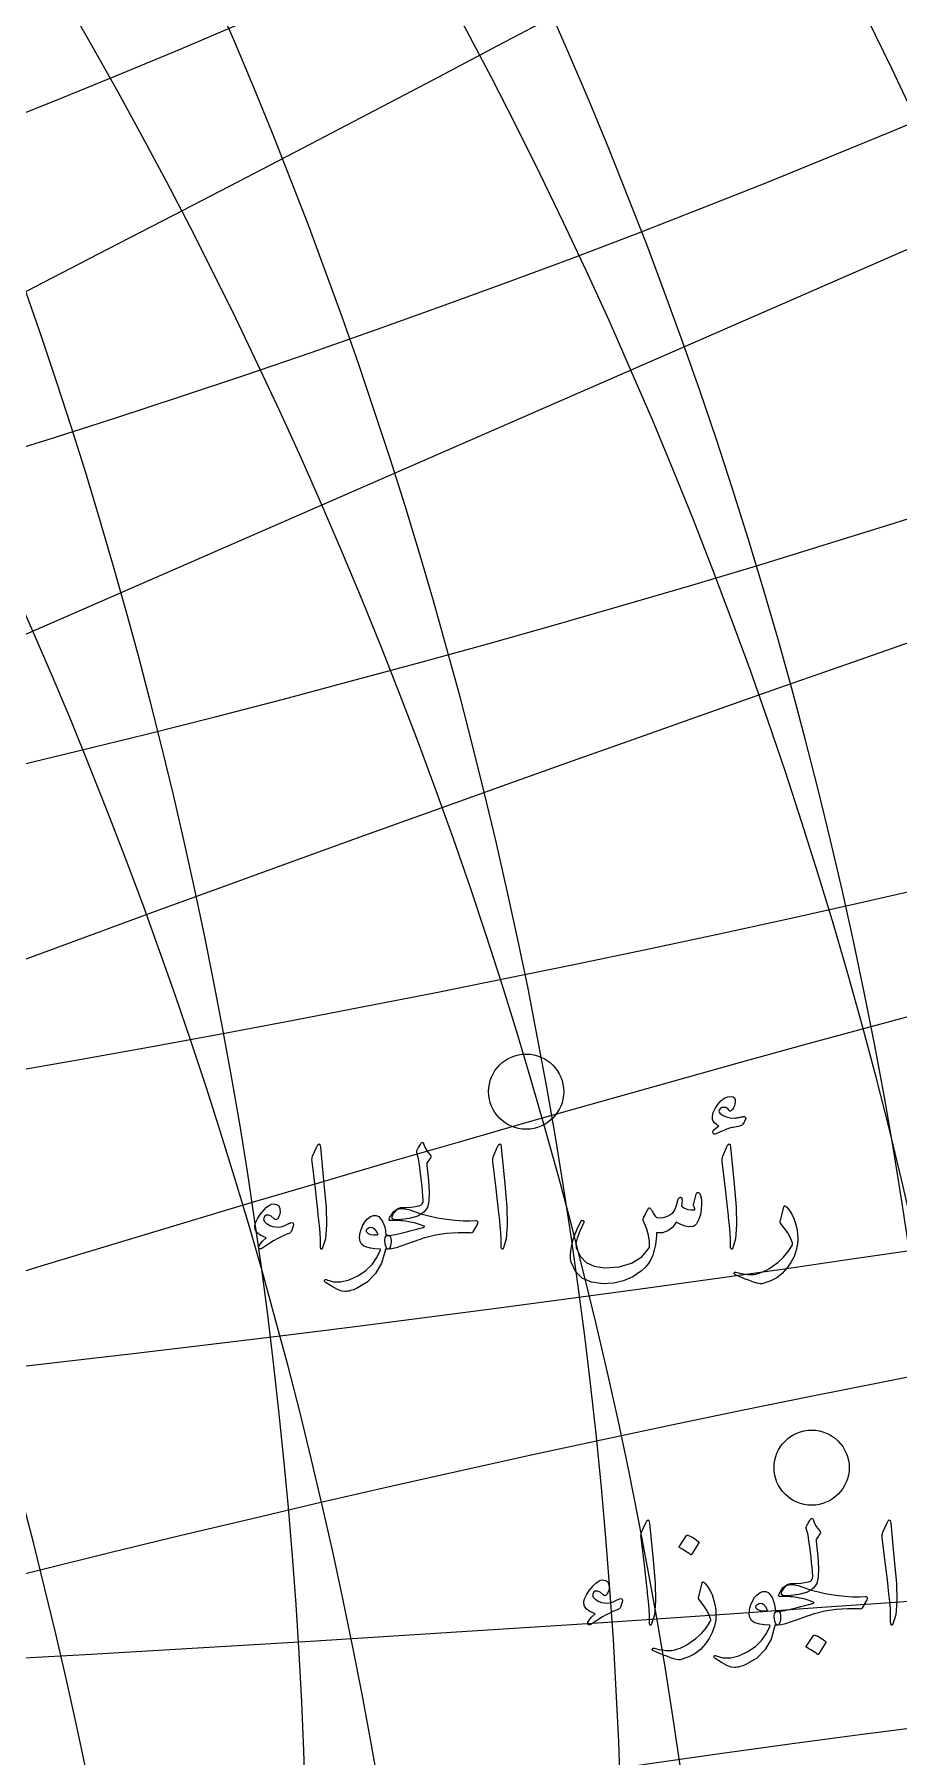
# Model space of a CAD drawing. Header units: millimetres. Extents: x -92 to 92, y -92 to 120.
# Drawn here: x 55.23 to 71.05, y 3.49 to 35.02 of the extents above; entities that cross this region are included whole.
import ezdxf

# ---------------------------------------------------------------- set-up
doc = ezdxf.new("R2010")
doc.units = ezdxf.units.MM
for name, color, linetype in [('ENGRAVE', 7, 'Continuous'), ('ENGRAVE_FINE', 8, 'Continuous'), ('TEXT', 5, 'Continuous')]:
    doc.layers.add(name, color=color, linetype=linetype)

msp = doc.modelspace()

# ---------------------------------------------------------------- linework, layer by layer
at = {"layer": 'ENGRAVE'}
msp.add_lwpolyline([(-78.8401, -34.4171), (78.8401, 34.4171)], dxfattribs=at)
for centre, radius in [((0, 0), 92.5), ((0, 0), 90.2338), ((0, 0), 86.025), ((0, 0), 86.025), ((64.2353, 15.6669), 0.6882), ((69.4619, 8.7821), 0.6882)]:
    msp.add_circle(centre, radius, dxfattribs=at)
for centre, radius, start, end in [((-31.3105, 0), 91.5459, 290, 70), ((-15.1685, 0), 87.3521, 280, 80), ((0, 133.8311), 102.5206, 230, 310), ((0, 172.05), 148.9997, 240, 300), ((0, 251.5203), 236.3517, 250, 290), ((0, 495.3982), 487.872, 260, 280)]:
    msp.add_arc(centre, radius, start, end, dxfattribs=at)
at = {"layer": 'ENGRAVE_FINE'}
msp.add_lwpolyline([(-78.8401, -34.4171), (78.8401, 34.4171)], dxfattribs=at)
for centre, radius, start, end in [((-23.0503, 0), 89.0596, 285, 75), ((-7.5262, 0), 86.3536, 275, 85), ((-6.8976, -3.0111), 86.3536, 298.583333, 108.583334), ((-13.9016, -6.0687), 87.3521, 303.583333, 103.583333), ((-21.1251, -9.222), 89.0596, 308.583333, 98.583333), ((-28.6955, -12.5268), 91.5459, 313.583333, 93.583333), ((-36.7638, -16.049), 94.9181, 318.583333, 88.583333), ((-81.4378, 186.5516), 184.4812, 268.583333, 318.583333), ((-100.6288, 230.5131), 236.3517, 273.583333, 313.583333), ((-132.9774, 304.6148), 321.0497, 278.583333, 308.583333), ((0, 149.98), 122.8564, 235, 305), ((-198.2001, 454.0221), 487.872, 283.583333, 303.583333), ((-394.8919, 904.5889), 983.2702, 288.5833333, 298.5833333), ((0, 203.5525), 184.4812, 245, 295), ((394.8919, -904.5889), 983.2702, 108.5833333, 118.5833333), ((0, 332.3751), 321.0497, 255, 285), ((198.2001, -454.0221), 487.872, 103.583333, 123.583333), ((132.9774, -304.6148), 321.0497, 98.583333, 128.583333), ((0, 987.0262), 983.2702, 265, 275), ((100.6288, -230.5131), 236.3517, 93.583333, 133.583333)]:
    msp.add_arc(centre, radius, start, end, dxfattribs=at)
at = {"layer": 'TEXT'}
for points in [[(68.1563, 15.0383), (68.1202, 15.0316), (68.0866, 15.0252), (68.0557, 15.0191), (68.0273, 15.0134), (68.0017, 15.0078), (67.9791, 15.0023), (67.9594, 14.9967), (67.9427, 14.9912), (67.9257, 14.9848), (67.9052, 14.9769), (67.8813, 14.9675), (67.8539, 14.9565), (67.823, 14.9437), (67.7886, 14.9291), (67.7508, 14.9125), (67.7096, 14.894), (67.6927, 14.8885), (67.6783, 14.8885), (67.6664, 14.894), (67.6568, 14.9051), (67.6511, 14.9324), (67.6672, 14.9641), (67.7052, 15.0004), (67.7651, 15.0411), (67.7193, 15.0671), (67.6846, 15.0952), (67.661, 15.1254), (67.6485, 15.1577), (67.6461, 15.2185), (67.661, 15.2846), (67.6933, 15.3559), (67.7429, 15.4324), (67.802, 15.5009), (67.8629, 15.5482), (67.9255, 15.5744), (67.9898, 15.5795), (68.0257, 15.5704), (68.0502, 15.5517), (68.0632, 15.5233), (68.0648, 15.4851), (68.0585, 15.4438), (68.0481, 15.406), (68.0335, 15.3717), (68.0148, 15.3408), (67.9961, 15.3191), (67.9787, 15.3096), (67.9628, 15.3122), (67.9482, 15.3269), (67.9316, 15.349), (67.9121, 15.3651), (67.8899, 15.3753), (67.865, 15.3797), (67.8388, 15.3797), (67.8157, 15.3741), (67.7958, 15.363), (67.7789, 15.3464), (67.7666, 15.3262), (67.763, 15.3075), (67.768, 15.2902), (67.7817, 15.2742), (67.833, 15.2362), (67.8955, 15.2083), (67.969, 15.1904), (68.0537, 15.1826), (68.061, 15.1829), (68.0693, 15.1837), (68.0784, 15.185), (68.0883, 15.1868), (68.0992, 15.189), (68.1109, 15.1913), (68.1235, 15.1938), (68.1369, 15.1965), (68.1515, 15.1992), (68.1647, 15.2017), (68.1765, 15.2041), (68.1869, 15.2062), (68.1961, 15.208), (68.2042, 15.2093), (68.2113, 15.2101), (68.2174, 15.2104), (68.2288, 15.2092), (68.2382, 15.2055), (68.2455, 15.1995), (68.2507, 15.191), (68.254, 15.1828), (68.2555, 15.175), (68.2554, 15.1675), (68.2535, 15.1604), (68.2266, 15.1101), (68.2014, 15.073), (68.178, 15.0491), (68.1563, 15.0383)], [(60.3947, 14.6443), (60.4212, 14.6956), (60.4425, 14.7137), (60.4587, 14.6984), (60.4696, 14.6498), (60.5334, 13.97), (60.5714, 13.5527), (60.5799, 13.2193), (60.5589, 12.9699), (60.5084, 12.8045), (60.4992, 12.7909), (60.4911, 12.7836), (60.484, 12.7826), (60.4779, 12.7878), (60.4731, 12.796), (60.4696, 12.8065), (60.4675, 12.8196), (60.4668, 12.835), (60.4668, 12.9552), (60.4613, 13.0827), (60.4502, 13.2174), (60.4335, 13.3595), (60.4299, 13.3966), (60.4189, 13.4968), (60.4007, 13.6602), (60.3752, 13.8867), (60.3142, 14.389), (60.3128, 14.4157), (60.3142, 14.4403), (60.3183, 14.4629), (60.3253, 14.4833)], [(62.351, 13.6786), (62.3449, 13.7584), (62.3375, 13.8423), (62.3289, 13.9304), (62.3191, 14.0227), (62.3079, 14.1195), (62.2952, 14.2211), (62.2809, 14.3276), (62.265, 14.4389), (62.2317, 14.5527), (62.2314, 14.5676), (62.2331, 14.5818), (62.2369, 14.5954), (62.2428, 14.6082), (62.2464, 14.6148), (62.2515, 14.6235), (62.2582, 14.6342), (62.2664, 14.6471), (62.276, 14.6622), (62.2869, 14.6797), (62.2989, 14.6996), (62.3122, 14.722), (62.3169, 14.7293), (62.3226, 14.7345), (62.3294, 14.7376), (62.3372, 14.7386), (62.3436, 14.7372), (62.349, 14.7331), (62.3533, 14.7261), (62.3566, 14.7164), (62.3757, 14.6618), (62.4024, 14.6089), (62.4367, 14.5577), (62.4787, 14.5083), (62.4893, 14.4944), (62.4933, 14.4806), (62.4907, 14.4667), (62.4815, 14.4528), (62.4232, 14.3723), (62.4185, 14.3625), (62.4156, 14.3494), (62.4143, 14.3333), (62.4149, 14.3141), (62.4457, 14.0425), (62.4579, 13.8243), (62.4513, 13.6595), (62.426, 13.5482), (62.3625, 13.4578), (62.2525, 13.3893), (62.0961, 13.3426), (61.8932, 13.3178), (61.8179, 13.322), (61.7808, 13.3456), (61.7818, 13.3886), (61.821, 13.451), (61.8279, 13.4593), (61.8345, 13.4673), (61.841, 13.4752), (61.8474, 13.4829), (61.8535, 13.4905), (61.8595, 13.4979), (61.8653, 13.5051), (61.871, 13.5121), (61.8848, 13.5254), (61.9015, 13.535), (61.9209, 13.5407), (61.9431, 13.5426), (62.0427, 13.5457), (62.1304, 13.5523), (62.2064, 13.5624), (62.2706, 13.5759), (62.3068, 13.5896), (62.3323, 13.6113), (62.347, 13.641), (62.351, 13.6786)], [(63.7052, 14.6443), (63.7318, 14.6956), (63.7531, 14.7137), (63.7692, 14.6984), (63.7802, 14.6498), (63.844, 13.97), (63.882, 13.5527), (63.8905, 13.2193), (63.8695, 12.9699), (63.819, 12.8045), (63.8098, 12.7909), (63.8017, 12.7836), (63.7946, 12.7826), (63.7885, 12.7878), (63.7836, 12.796), (63.7802, 12.8065), (63.7781, 12.8196), (63.7774, 12.835), (63.7774, 12.9552), (63.7718, 13.0827), (63.7607, 13.2174), (63.7441, 13.3595), (63.7404, 13.3966), (63.7295, 13.4968), (63.7113, 13.6602), (63.6858, 13.8867), (63.6248, 14.389), (63.6234, 14.4157), (63.6248, 14.4403), (63.6289, 14.4629), (63.6359, 14.4833)], [(67.9038, 14.6443), (67.9303, 14.6956), (67.9517, 14.7137), (67.9678, 14.6984), (67.9787, 14.6498), (68.0426, 13.97), (68.0805, 13.5527), (68.089, 13.2193), (68.0681, 12.9699), (68.0176, 12.8045), (68.0084, 12.7909), (68.0002, 12.7836), (67.9931, 12.7826), (67.9871, 12.7878), (67.9822, 12.796), (67.9787, 12.8065), (67.9767, 12.8196), (67.976, 12.835), (67.976, 12.9552), (67.9704, 13.0827), (67.9593, 13.2174), (67.9427, 13.3595), (67.939, 13.3966), (67.9281, 13.4968), (67.9099, 13.6602), (67.8844, 13.8867), (67.8233, 14.389), (67.8219, 14.4157), (67.8233, 14.4403), (67.8275, 14.4629), (67.8344, 14.4833)], [(59.9451, 13.1319), (59.9377, 13.1128), (59.9292, 13.0972), (59.9196, 13.0851), (59.909, 13.0764), (59.8561, 13.0563), (59.7998, 13.032), (59.7402, 13.0036), (59.6773, 12.971), (59.6112, 12.934), (59.5417, 12.8926), (59.4689, 12.8466), (59.3929, 12.7961), (59.3797, 12.7899), (59.3679, 12.7878), (59.3575, 12.7899), (59.3485, 12.7961), (59.3461, 12.7987), (59.3443, 12.801), (59.3433, 12.8029), (59.3429, 12.8045), (59.3417, 12.8346), (59.3631, 12.8752), (59.4069, 12.9262), (59.4734, 12.9876), (59.375, 13.0325), (59.3076, 13.084), (59.271, 13.1421), (59.2652, 13.2068), (59.2802, 13.267), (59.3138, 13.3366), (59.3662, 13.4155), (59.4373, 13.5038), (59.4839, 13.5511), (59.5268, 13.5849), (59.5658, 13.6052), (59.601, 13.612), (59.6621, 13.6023), (59.7037, 13.5731), (59.7259, 13.5246), (59.7287, 13.4566), (59.7254, 13.4313), (59.7183, 13.4052), (59.7073, 13.3785), (59.6926, 13.3511), (59.6768, 13.3305), (59.66, 13.3213), (59.6421, 13.3236), (59.6232, 13.3373), (59.5651, 13.3846), (59.5157, 13.4073), (59.4749, 13.4054), (59.4428, 13.3789), (59.4272, 13.3366), (59.4387, 13.2956), (59.4772, 13.2561), (59.5427, 13.2179), (59.593, 13.1989), (59.6468, 13.1888), (59.704, 13.1878), (59.7647, 13.1957), (59.7847, 13.2011), (59.8057, 13.2089), (59.8277, 13.2192), (59.8508, 13.2318), (59.8631, 13.2385), (59.875, 13.2446), (59.8867, 13.2503), (59.8979, 13.2554), (59.9087, 13.2598), (59.9187, 13.2634), (59.9281, 13.2661), (59.9368, 13.2679), (59.9585, 13.267), (59.9708, 13.2561), (59.9737, 13.2351), (59.9673, 13.2041)], [(67.3488, 13.7924), (67.3537, 13.8045), (67.3599, 13.8132), (67.3675, 13.8184), (67.3766, 13.8201), (67.3882, 13.8187), (67.3981, 13.8146), (67.4062, 13.8076), (67.4126, 13.7979), (67.4284, 13.7632), (67.4397, 13.7202), (67.4465, 13.6689), (67.4487, 13.6092), (67.4426, 13.5117), (67.4244, 13.4191), (67.3941, 13.3314), (67.3516, 13.2485), (67.337, 13.2285), (67.3211, 13.2131), (67.3037, 13.2022), (67.285, 13.1957), (67.2172, 13.1914), (67.1442, 13.2034), (67.0659, 13.2316), (66.9825, 13.2762), (66.9123, 13.18), (66.8292, 13.116), (66.7333, 13.0842), (66.6245, 13.0847), (66.621, 13.0262), (66.6159, 12.9699), (66.6092, 12.9159), (66.6009, 12.8641), (66.5911, 12.8143), (66.5798, 12.766), (66.5669, 12.7192), (66.5524, 12.674), (66.5187, 12.5925), (66.4733, 12.5172), (66.4161, 12.4482), (66.347, 12.3854), (66.1856, 12.2779), (66.0147, 12.2023), (65.8345, 12.1586), (65.645, 12.1468), (65.4315, 12.1758), (65.2627, 12.2515), (65.1387, 12.3742), (65.0594, 12.5436), (65.0487, 12.6047), (65.0469, 12.6768), (65.0542, 12.7601), (65.0705, 12.8544), (65.0967, 12.9578), (65.1337, 13.0653), (65.1814, 13.177), (65.2398, 13.2929), (65.2445, 13.3001), (65.2502, 13.3053), (65.257, 13.3085), (65.2648, 13.3095), (65.2726, 13.3088), (65.2794, 13.3067), (65.2851, 13.3033), (65.2898, 13.2984), (65.2929, 13.2913), (65.2939, 13.2838), (65.2929, 13.276), (65.2898, 13.2679), (65.2155, 13.1137), (65.1677, 12.9869), (65.1462, 12.8875), (65.151, 12.8156), (65.2211, 12.6569), (65.3314, 12.5415), (65.4819, 12.4696), (65.6727, 12.4409), (65.9395, 12.4579), (66.1653, 12.5256), (66.3502, 12.6439), (66.4941, 12.8128), (66.4936, 12.9241), (66.4754, 13.0417), (66.4395, 13.1656), (66.3859, 13.2956), (66.3791, 13.3088), (66.3755, 13.3206), (66.375, 13.331), (66.3776, 13.34), (66.3925, 13.371), (66.4067, 13.4), (66.4202, 13.4272), (66.4331, 13.4524), (66.4452, 13.4754), (66.4566, 13.4958), (66.4674, 13.5136), (66.4775, 13.5287), (66.4832, 13.5352), (66.4893, 13.5378), (66.4957, 13.5365), (66.5024, 13.5315), (66.5059, 13.5277), (66.5108, 13.5218), (66.517, 13.5138), (66.5246, 13.5038), (66.5333, 13.4916), (66.5427, 13.4774), (66.5527, 13.4611), (66.5635, 13.4427), (66.5853, 13.4073), (66.6037, 13.3817), (66.6186, 13.3657), (66.6301, 13.3595), (66.7022, 13.3534), (66.7744, 13.3657), (66.8465, 13.3964), (66.9187, 13.4455), (66.9449, 13.4781), (66.9707, 13.5315), (66.9962, 13.6057), (67.0214, 13.7008), (67.0238, 13.7098), (67.0283, 13.7174), (67.0349, 13.7237), (67.0436, 13.7285), (67.0517, 13.7317), (67.0595, 13.7327), (67.067, 13.7317), (67.0741, 13.7285), (67.0847, 13.7112), (67.0887, 13.6786), (67.0861, 13.6307), (67.0769, 13.5676), (67.1329, 13.5332), (67.1927, 13.5107), (67.2564, 13.4999), (67.3238, 13.501), (67.323, 13.5213), (67.3204, 13.5378), (67.316, 13.5504), (67.31, 13.5593), (67.303, 13.5676), (67.2989, 13.5759), (67.2975, 13.5842), (67.2989, 13.5926)], [(68.9555, 13.5593), (68.9571, 13.5643), (68.959, 13.5683), (68.9613, 13.5712), (68.9639, 13.5731), (68.9717, 13.5738), (68.9812, 13.5704), (68.9925, 13.5627), (69.0055, 13.5509), (69.0561, 13.4908), (69.0998, 13.4212), (69.1366, 13.3423), (69.1664, 13.254), (69.1897, 13.159), (69.2039, 13.0653), (69.2091, 12.973), (69.2053, 12.8822), (69.1807, 12.7625), (69.1401, 12.6477), (69.0835, 12.5377), (69.011, 12.4326), (68.9243, 12.3374), (68.8251, 12.2599), (68.7134, 12.2), (68.5892, 12.1579), (68.5559, 12.1508), (68.5226, 12.1489), (68.4893, 12.1522), (68.456, 12.1607), (68.3793, 12.1875), (68.31, 12.2123), (68.2482, 12.2353), (68.1938, 12.2564), (68.1471, 12.2756), (68.1081, 12.2928), (68.077, 12.3082), (68.0537, 12.3216), (68.0488, 12.3258), (68.0453, 12.3299), (68.0433, 12.3341), (68.0426, 12.3383), (68.0431, 12.3436), (68.0446, 12.3487), (68.0472, 12.3534), (68.0509, 12.3577), (68.0556, 12.361), (68.0613, 12.3625), (68.0681, 12.3624), (68.0759, 12.3605), (68.1234, 12.3477), (68.1688, 12.3372), (68.2122, 12.329), (68.2535, 12.323), (68.293, 12.3193), (68.3312, 12.3178), (68.3679, 12.3186), (68.4033, 12.3216), (68.4386, 12.3272), (68.4751, 12.3358), (68.5128, 12.3474), (68.5518, 12.3618), (68.5919, 12.3795), (68.6333, 12.4004), (68.6759, 12.4245), (68.7197, 12.452), (68.8426, 12.5405), (68.9479, 12.6366), (69.0355, 12.7403), (69.1054, 12.8516), (69.1099, 12.8607), (69.1123, 12.8711), (69.1127, 12.8829), (69.1109, 12.896), (69.0818, 12.9739), (69.036, 13.0605), (68.9736, 13.1557), (68.8945, 13.2596), (68.891, 13.2662), (68.8889, 13.272), (68.8882, 13.2773), (68.8889, 13.2818)], [(61.6517, 12.7545), (61.5867, 12.5261), (61.4776, 12.3348), (61.3245, 12.1806), (61.1273, 12.0635), (61.0997, 12.0517), (61.0725, 12.041), (61.0456, 12.0315), (61.019, 12.0233), (60.993, 12.0164), (60.9677, 12.0112), (60.9431, 12.0074), (60.9191, 12.0053), (60.8595, 12.0138), (60.7804, 12.0448), (60.6819, 12.0984), (60.5639, 12.1745), (60.5513, 12.1855), (60.5438, 12.196), (60.5416, 12.2063), (60.5445, 12.2162), (60.5511, 12.2238), (60.5598, 12.2273), (60.5705, 12.2266), (60.5834, 12.2217), (60.706, 12.182), (60.8435, 12.1822), (60.996, 12.2222), (61.1633, 12.3022), (61.3, 12.395), (61.4131, 12.5041), (61.5026, 12.6295), (61.5685, 12.7712), (61.568, 12.7762), (61.5664, 12.7802), (61.5638, 12.7831), (61.5602, 12.785), (61.4646, 12.7906), (61.3833, 12.8017), (61.3161, 12.8183), (61.2632, 12.8405), (61.2223, 12.8749), (61.1966, 12.9224), (61.1862, 12.9831), (61.1911, 13.057), (61.1926, 13.0668), (61.1946, 13.0768), (61.1968, 13.0869), (61.1994, 13.0972), (61.2024, 13.1079), (61.2057, 13.1191), (61.2093, 13.1308), (61.2133, 13.143), (61.2459, 13.2223), (61.2854, 13.288), (61.3319, 13.3402), (61.3853, 13.3789), (61.44, 13.4), (61.4901, 13.3997), (61.5357, 13.3778), (61.5768, 13.3345), (61.6127, 13.2741), (61.6399, 13.2041), (61.6585, 13.1243), (61.6684, 13.0348), (61.6738, 13.0349), (61.6791, 13.0351), (61.6843, 13.0356), (61.6892, 13.0362), (61.6941, 13.0368), (61.6993, 13.0372), (61.7045, 13.0375), (61.71, 13.0376), (61.7287, 13.0336), (61.7433, 13.0216), (61.7537, 13.0017), (61.76, 12.9737), (61.7626, 12.943), (61.762, 12.912), (61.7584, 12.8806), (61.7516, 12.8489), (61.7428, 12.8209), (61.7329, 12.801), (61.722, 12.789), (61.71, 12.785), (61.6573, 12.785), (61.6569, 12.78), (61.6559, 12.7732), (61.6542, 12.7647), (61.6517, 12.7545)], [(62.1707, 13.4788), (62.2373, 13.4535), (62.3066, 13.4302), (62.3788, 13.4091), (62.4537, 13.39), (62.5311, 13.3728), (62.6105, 13.3574), (62.692, 13.3437), (62.7756, 13.3317), (62.9371, 13.3125), (63.0802, 13.3019), (63.2049, 13.3), (63.3112, 13.3067), (63.3226, 13.3067), (63.332, 13.304), (63.3393, 13.2984), (63.3445, 13.2901), (63.3474, 13.2802), (63.348, 13.27), (63.346, 13.2594), (63.3417, 13.2485), (63.2585, 13.1014), (63.2503, 13.0896), (63.2397, 13.082), (63.2267, 13.0785), (63.2113, 13.0792), (62.9898, 13.083), (62.7777, 13.0695), (62.5749, 13.0386), (62.3816, 12.9904), (62.3708, 12.9875), (62.3524, 12.9817), (62.3264, 12.973), (62.2928, 12.9612), (62.2515, 12.9466), (62.2026, 12.929), (62.146, 12.9084), (62.0819, 12.8849), (61.9575, 12.8412), (61.8536, 12.81), (61.7702, 12.7913), (61.7072, 12.785), (61.6913, 12.7909), (61.6767, 12.8086), (61.6635, 12.8381), (61.6517, 12.8794), (61.645, 12.9463), (61.6524, 12.9945), (61.6741, 13.024), (61.71, 13.0348), (61.7646, 13.0403), (61.8425, 13.0542), (61.9436, 13.0764), (62.068, 13.1069), (62.1307, 13.1226), (62.1856, 13.1364), (62.2327, 13.1483), (62.2719, 13.1583), (62.3033, 13.1663), (62.3264, 13.1725), (62.3414, 13.1767), (62.3483, 13.1791), (62.3509, 13.1804), (62.3531, 13.1815), (62.355, 13.1825), (62.3566, 13.1832), (62.358, 13.1839), (62.3594, 13.1843), (62.3607, 13.1846), (62.3621, 13.1846), (62.3706, 13.1888), (62.3739, 13.193), (62.372, 13.1971), (62.3649, 13.2013), (62.3335, 13.2159), (62.3004, 13.2294), (62.2655, 13.2416), (62.2289, 13.2526), (62.1906, 13.2626), (62.1505, 13.2717), (62.1087, 13.2799), (62.0652, 13.2873), (62.0225, 13.2937), (61.9802, 13.2991), (61.9385, 13.3034), (61.8973, 13.3067), (61.857, 13.3088), (61.8179, 13.3095), (61.78, 13.3088), (61.7433, 13.3067), (61.7338, 13.308), (61.7274, 13.3116), (61.7241, 13.3177), (61.7239, 13.3262), (61.7286, 13.3413), (61.7343, 13.356), (61.7411, 13.3704), (61.7489, 13.3844), (61.7575, 13.3985), (61.7669, 13.4129), (61.777, 13.4276), (61.7877, 13.4427), (61.8113, 13.4713), (61.8349, 13.4934), (61.8585, 13.5088), (61.8821, 13.5176), (61.9417, 13.5256), (62.0097, 13.5218), (62.086, 13.5062), (62.1707, 13.4788)], [(61.5185, 13.0653), (61.4894, 13.1161), (61.4575, 13.152), (61.4228, 13.173), (61.3853, 13.1791), (61.363, 13.1732), (61.343, 13.1638), (61.3255, 13.151), (61.3104, 13.1347), (61.3056, 13.126), (61.3049, 13.1166), (61.3083, 13.1066), (61.316, 13.0958), (61.3446, 13.0707), (61.386, 13.0535), (61.4403, 13.0443), (61.5074, 13.0431), (61.5144, 13.0445), (61.5185, 13.0487), (61.5199, 13.0556), (61.5185, 13.0653)], [(66.4191, 7.7596), (66.4456, 7.8109), (66.467, 7.8289), (66.4831, 7.8137), (66.494, 7.7651), (66.5579, 7.0852), (66.5958, 6.6679), (66.6043, 6.3346), (66.5834, 6.0852), (66.5329, 5.9197), (66.5237, 5.9062), (66.5155, 5.8989), (66.5084, 5.8979), (66.5024, 5.9031), (66.4975, 5.9112), (66.494, 5.9218), (66.492, 5.9348), (66.4913, 5.9503), (66.4913, 6.0704), (66.4857, 6.1979), (66.4746, 6.3327), (66.458, 6.4747), (66.4543, 6.5118), (66.4434, 6.6121), (66.4252, 6.7755), (66.3997, 7.002), (66.3386, 7.5043), (66.3372, 7.531), (66.3386, 7.5556), (66.3428, 7.5781), (66.3497, 7.5986)], [(69.4827, 6.7939), (69.4766, 6.8736), (69.4692, 6.9576), (69.4606, 7.0457), (69.4508, 7.138), (69.4396, 7.2347), (69.4269, 7.3364), (69.4126, 7.4429), (69.3967, 7.5542), (69.3634, 7.668), (69.363, 7.6829), (69.3648, 7.6971), (69.3686, 7.7106), (69.3745, 7.7235), (69.378, 7.7301), (69.3832, 7.7387), (69.3898, 7.7495), (69.3981, 7.7623), (69.4077, 7.7774), (69.4185, 7.7949), (69.4306, 7.8149), (69.4439, 7.8373), (69.4485, 7.8445), (69.4543, 7.8497), (69.461, 7.8529), (69.4688, 7.8539), (69.4753, 7.8525), (69.4806, 7.8484), (69.485, 7.8414), (69.4883, 7.8317), (69.5073, 7.7771), (69.534, 7.7242), (69.5684, 7.673), (69.6104, 7.6236), (69.6209, 7.6097), (69.6249, 7.5958), (69.6223, 7.582), (69.6131, 7.5681), (69.5549, 7.4876), (69.5502, 7.4777), (69.5472, 7.4647), (69.546, 7.4486), (69.5465, 7.4293), (69.5774, 7.1577), (69.5895, 6.9395), (69.583, 6.7748), (69.5576, 6.6634), (69.4942, 6.5731), (69.3842, 6.5046), (69.2278, 6.4579), (69.0248, 6.4331), (68.9496, 6.4373), (68.9124, 6.4609), (68.9135, 6.5039), (68.9527, 6.5663), (68.9595, 6.5745), (68.9662, 6.5826), (68.9727, 6.5905), (68.979, 6.5982), (68.9852, 6.6058), (68.9912, 6.6131), (68.997, 6.6203), (69.0026, 6.6274), (69.0165, 6.6407), (69.0332, 6.6502), (69.0526, 6.656), (69.0748, 6.6579), (69.1743, 6.661), (69.2621, 6.6676), (69.3381, 6.6776), (69.4022, 6.6912), (69.4385, 6.7049), (69.464, 6.7266), (69.4787, 6.7562), (69.4827, 6.7939)], [(70.8369, 7.7596), (70.8634, 7.8109), (70.8848, 7.8289), (70.9009, 7.8137), (70.9118, 7.7651), (70.9757, 7.0852), (71.0136, 6.6679), (71.0221, 6.3346), (71.0012, 6.0852), (70.9507, 5.9197), (70.9415, 5.9062), (70.9333, 5.8989), (70.9262, 5.8979), (70.9202, 5.9031), (70.9153, 5.9112), (70.9118, 5.9218), (70.9098, 5.9348), (70.9091, 5.9503), (70.9091, 6.0704), (70.9035, 6.1979), (70.8924, 6.3327), (70.8758, 6.4747), (70.8721, 6.5118), (70.8612, 6.6121), (70.843, 6.7755), (70.8175, 7.002), (70.7564, 7.5043), (70.755, 7.531), (70.7564, 7.5556), (70.7606, 7.5781), (70.7675, 7.5986)], [(67.1739, 7.5376), (67.1774, 7.541), (67.1822, 7.5431), (67.1885, 7.5438), (67.1961, 7.5431), (67.25, 7.5212), (67.3009, 7.4945), (67.3486, 7.463), (67.3931, 7.4266), (67.3975, 7.421), (67.3994, 7.4155), (67.3989, 7.4099), (67.3959, 7.4044), (67.2655, 7.1935), (67.2606, 7.1884), (67.2544, 7.1872), (67.2468, 7.1898), (67.2377, 7.1962), (67.2299, 7.2018), (67.2176, 7.2101), (67.2008, 7.2212), (67.1795, 7.2351), (67.1533, 7.2517), (67.1219, 7.2712), (67.0853, 7.2934), (67.0435, 7.3183), (67.0379, 7.3225), (67.0352, 7.3267), (67.0352, 7.3308), (67.0379, 7.335)], [(65.9696, 6.2472), (65.9621, 6.2281), (65.9536, 6.2125), (65.9441, 6.2003), (65.9335, 6.1917), (65.8805, 6.1716), (65.8242, 6.1473), (65.7646, 6.1188), (65.7018, 6.0862), (65.6356, 6.0493), (65.5661, 6.0078), (65.4934, 5.9619), (65.4173, 5.9114), (65.4042, 5.9052), (65.3924, 5.9031), (65.382, 5.9052), (65.3729, 5.9114), (65.3705, 5.914), (65.3688, 5.9163), (65.3677, 5.9182), (65.3674, 5.9197), (65.3662, 5.9499), (65.3875, 5.9905), (65.4314, 6.0415), (65.4978, 6.1029), (65.3995, 6.1478), (65.332, 6.1993), (65.2954, 6.2574), (65.2897, 6.3221), (65.3046, 6.3823), (65.3382, 6.4518), (65.3906, 6.5307), (65.4617, 6.619), (65.5084, 6.6664), (65.5512, 6.7002), (65.5903, 6.7205), (65.6255, 6.7273), (65.6865, 6.7175), (65.7281, 6.6884), (65.7503, 6.6398), (65.7531, 6.5719), (65.7498, 6.5465), (65.7427, 6.5205), (65.7318, 6.4938), (65.717, 6.4664), (65.7013, 6.4458), (65.6844, 6.4366), (65.6666, 6.4388), (65.6477, 6.4525), (65.5896, 6.4999), (65.5401, 6.5226), (65.4994, 6.5207), (65.4673, 6.4942), (65.4517, 6.4518), (65.4631, 6.4109), (65.5016, 6.3714), (65.5672, 6.3332), (65.6175, 6.3141), (65.6712, 6.3041), (65.7285, 6.303), (65.7892, 6.311), (65.8091, 6.3164), (65.8301, 6.3242), (65.8521, 6.3344), (65.8752, 6.3471), (65.8875, 6.3538), (65.8995, 6.3599), (65.9111, 6.3655), (65.9224, 6.3707), (65.9331, 6.3751), (65.9432, 6.3786), (65.9526, 6.3813), (65.9612, 6.3832), (65.9829, 6.3823), (65.9952, 6.3714), (65.9982, 6.3504), (65.9918, 6.3193)], [(67.457, 6.6745), (67.4585, 6.6796), (67.4604, 6.6835), (67.4627, 6.6865), (67.4653, 6.6884), (67.4731, 6.6891), (67.4826, 6.6856), (67.4939, 6.678), (67.5069, 6.6662), (67.5576, 6.606), (67.6013, 6.5365), (67.638, 6.4576), (67.6679, 6.3693), (67.6911, 6.2742), (67.7053, 6.1806), (67.7105, 6.0883), (67.7067, 5.9974), (67.6821, 5.8778), (67.6415, 5.7629), (67.585, 5.653), (67.5125, 5.5479), (67.4257, 5.4527), (67.3265, 5.3751), (67.2148, 5.3153), (67.0907, 5.2732), (67.0574, 5.266), (67.0241, 5.2641), (66.9908, 5.2674), (66.9575, 5.2759), (66.8807, 5.3027), (66.8114, 5.3276), (66.7496, 5.3506), (66.6952, 5.3717), (66.6485, 5.3908), (66.6095, 5.4081), (66.5784, 5.4234), (66.5551, 5.4369), (66.5502, 5.441), (66.5468, 5.4452), (66.5447, 5.4494), (66.544, 5.4535), (66.5445, 5.4589), (66.5461, 5.4639), (66.5487, 5.4686), (66.5523, 5.473), (66.557, 5.4762), (66.5627, 5.4778), (66.5695, 5.4776), (66.5773, 5.4757), (66.6248, 5.463), (66.6702, 5.4525), (66.7136, 5.4442), (66.7549, 5.4383), (66.7944, 5.4345), (66.8326, 5.4331), (66.8694, 5.4338), (66.9047, 5.4369), (66.94, 5.4425), (66.9765, 5.4511), (67.0143, 5.4626), (67.0532, 5.4771), (67.0933, 5.4947), (67.1347, 5.5156), (67.1773, 5.5398), (67.2211, 5.5673), (67.3441, 5.6558), (67.4493, 5.7518), (67.5369, 5.8556), (67.6068, 5.9669), (67.6113, 5.9759), (67.6137, 5.9863), (67.6141, 5.9981), (67.6124, 6.0113), (67.5832, 6.0892), (67.5374, 6.1757), (67.475, 6.2709), (67.3959, 6.3748), (67.3924, 6.3814), (67.3904, 6.3873), (67.3897, 6.3925), (67.3904, 6.397)], [(69.3023, 6.5941), (69.3689, 6.5687), (69.4383, 6.5455), (69.5105, 6.5243), (69.5854, 6.5053), (69.6627, 6.4881), (69.7422, 6.4726), (69.8237, 6.4589), (69.9073, 6.447), (70.0688, 6.4277), (70.2118, 6.4171), (70.3365, 6.4152), (70.4429, 6.422), (70.4543, 6.422), (70.4637, 6.4192), (70.471, 6.4137), (70.4762, 6.4054), (70.4791, 6.3955), (70.4796, 6.3852), (70.4777, 6.3747), (70.4734, 6.3637), (70.3901, 6.2167), (70.382, 6.2049), (70.3714, 6.1972), (70.3584, 6.1938), (70.343, 6.1945), (70.1215, 6.1983), (69.9094, 6.1847), (69.7066, 6.1539), (69.5132, 6.1057), (69.5025, 6.1028), (69.4841, 6.097), (69.4581, 6.0882), (69.4244, 6.0765), (69.3832, 6.0619), (69.3342, 6.0443), (69.2777, 6.0237), (69.2135, 6.0002), (69.0892, 5.9565), (68.9853, 5.9253), (68.9019, 5.9065), (68.8389, 5.9003), (68.823, 5.9062), (68.8084, 5.9239), (68.7952, 5.9534), (68.7834, 5.9947), (68.7766, 6.0616), (68.7841, 6.1098), (68.8058, 6.1393), (68.8417, 6.1501), (68.8963, 6.1556), (68.9742, 6.1695), (69.0753, 6.1917), (69.1997, 6.2222), (69.2624, 6.2379), (69.3172, 6.2517), (69.3643, 6.2636), (69.4036, 6.2735), (69.4349, 6.2816), (69.4581, 6.2878), (69.4731, 6.292), (69.4799, 6.2944), (69.4825, 6.2957), (69.4848, 6.2968), (69.4867, 6.2977), (69.4883, 6.2985), (69.4896, 6.2991), (69.491, 6.2996), (69.4924, 6.2998), (69.4938, 6.2999), (69.5023, 6.3041), (69.5056, 6.3082), (69.5037, 6.3124), (69.4966, 6.3166), (69.4652, 6.3312), (69.4321, 6.3446), (69.3972, 6.3569), (69.3606, 6.3679), (69.3223, 6.3779), (69.2822, 6.387), (69.2404, 6.3952), (69.1969, 6.4026), (69.1541, 6.409), (69.1119, 6.4144), (69.0702, 6.4187), (69.029, 6.422), (68.9887, 6.4241), (68.9496, 6.4248), (68.9117, 6.4241), (68.875, 6.422), (68.8654, 6.4232), (68.859, 6.4269), (68.8557, 6.4329), (68.8556, 6.4414), (68.8602, 6.4565), (68.866, 6.4713), (68.8727, 6.4857), (68.8805, 6.4997), (68.8892, 6.5137), (68.8986, 6.5281), (68.9086, 6.5429), (68.9194, 6.558), (68.943, 6.5866), (68.9666, 6.6086), (68.9901, 6.6241), (69.0137, 6.6329), (69.0734, 6.6409), (69.1414, 6.6371), (69.2177, 6.6215), (69.3023, 6.5941)], [(68.7834, 5.8698), (68.7184, 5.6414), (68.6093, 5.4501), (68.4561, 5.2959), (68.2589, 5.1788), (68.2314, 5.1669), (68.2041, 5.1563), (68.1772, 5.1468), (68.1507, 5.1386), (68.1247, 5.1317), (68.0994, 5.1264), (68.0747, 5.1227), (68.0508, 5.1205), (67.9911, 5.129), (67.9121, 5.1601), (67.8135, 5.2137), (67.6956, 5.2898), (67.6829, 5.3007), (67.6755, 5.3113), (67.6732, 5.3215), (67.6762, 5.3314), (67.6828, 5.3391), (67.6914, 5.3425), (67.7022, 5.3418), (67.715, 5.337), (67.8377, 5.2973), (67.9752, 5.2974), (68.1276, 5.3375), (68.295, 5.4175), (68.4317, 5.5102), (68.5448, 5.6193), (68.6343, 5.7447), (68.7002, 5.8864), (68.6996, 5.8915), (68.6981, 5.8954), (68.6955, 5.8984), (68.6918, 5.9003), (68.5963, 5.9059), (68.5149, 5.917), (68.4478, 5.9336), (68.3949, 5.9558), (68.354, 5.9901), (68.3283, 6.0377), (68.3179, 6.0984), (68.3228, 6.1723), (68.3243, 6.182), (68.3262, 6.192), (68.3285, 6.2022), (68.3311, 6.2125), (68.334, 6.2232), (68.3373, 6.2343), (68.341, 6.246), (68.345, 6.2583), (68.3776, 6.3375), (68.4171, 6.4033), (68.4636, 6.4555), (68.517, 6.4942), (68.5716, 6.5153), (68.6218, 6.515), (68.6674, 6.4931), (68.7085, 6.4498), (68.7444, 6.3894), (68.7716, 6.3193), (68.7902, 6.2395), (68.8001, 6.1501), (68.8055, 6.1501), (68.8108, 6.1504), (68.8159, 6.1508), (68.8209, 6.1514), (68.8258, 6.152), (68.8309, 6.1525), (68.8362, 6.1527), (68.8417, 6.1528), (68.8604, 6.1488), (68.875, 6.1369), (68.8854, 6.1169), (68.8916, 6.089), (68.8942, 6.0583), (68.8937, 6.0273), (68.8901, 5.9959), (68.8833, 5.9641), (68.8745, 5.9362), (68.8646, 5.9163), (68.8537, 5.9043), (68.8417, 5.9003), (68.789, 5.9003), (68.7886, 5.8953), (68.7876, 5.8885), (68.7858, 5.88), (68.7834, 5.8698)], [(68.6502, 6.1806), (68.6211, 6.2314), (68.5892, 6.2673), (68.5545, 6.2883), (68.517, 6.2944), (68.4946, 6.2885), (68.4747, 6.2791), (68.4572, 6.2663), (68.4421, 6.25), (68.4372, 6.2413), (68.4365, 6.2319), (68.44, 6.2219), (68.4476, 6.2111), (68.4763, 6.186), (68.5177, 6.1688), (68.572, 6.1596), (68.6391, 6.1584), (68.646, 6.1598), (68.6502, 6.1639), (68.6516, 6.1709), (68.6502, 6.1806)], [(69.4994, 5.7116), (69.5028, 5.7151), (69.5077, 5.7172), (69.5139, 5.7178), (69.5216, 5.7172), (69.5755, 5.6953), (69.6263, 5.6686), (69.674, 5.637), (69.7186, 5.6006), (69.7229, 5.5951), (69.7248, 5.5895), (69.7243, 5.584), (69.7214, 5.5784), (69.5909, 5.3675), (69.5861, 5.3625), (69.5798, 5.3613), (69.5722, 5.3639), (69.5632, 5.3703), (69.5554, 5.3758), (69.5431, 5.3842), (69.5262, 5.3953), (69.5049, 5.4091), (69.4787, 5.4258), (69.4473, 5.4452), (69.4107, 5.4674), (69.3689, 5.4924), (69.3634, 5.4965), (69.3606, 5.5007), (69.3606, 5.5049), (69.3634, 5.509)]]:
    msp.add_lwpolyline(points, close=True, dxfattribs=at)

doc.saveas('drawing.dxf')
